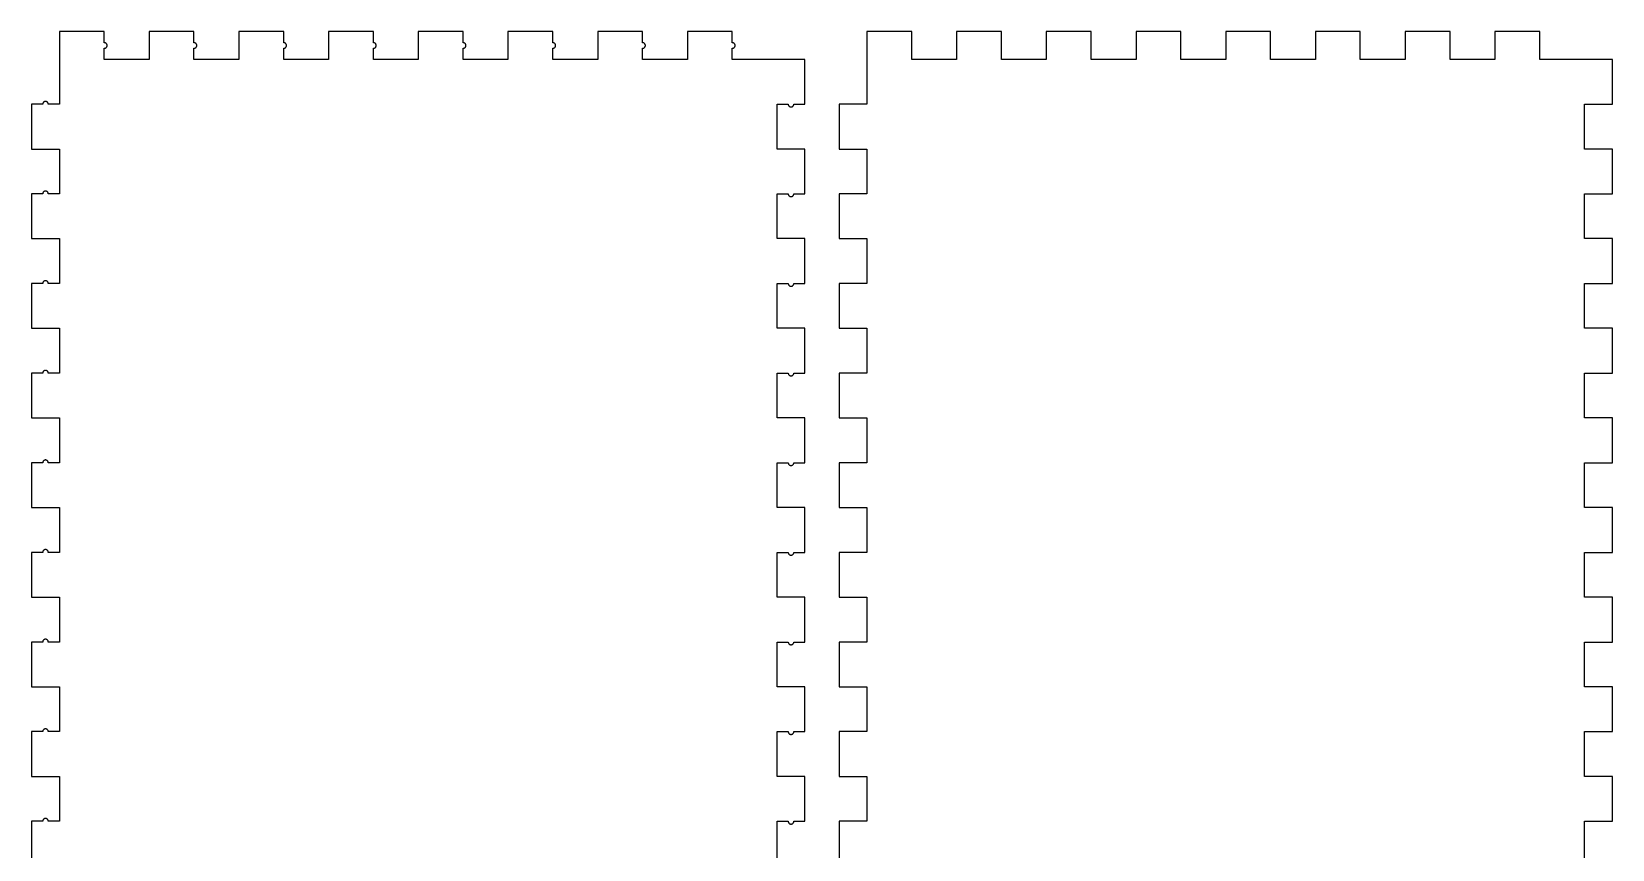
# Model space of a CAD drawing. Header units: metres. Extents: x -3 to 302, y -3 to 183.
# Drawn here: x -3.1 to 173.1, y 91.9 to 183.1 of the extents above; entities that cross this region are included whole.
import ezdxf

# ---------------------------------------------------------------- set-up
doc = ezdxf.new("R2010")
doc.units = ezdxf.units.M

msp = doc.modelspace()

# ---------------------------------------------------------------- linework, layer by layer
for p, q in [((5, 183.1), (0, 183.1)), ((0, 183.1), (0, 175)), ((5, 181.86), (5, 183.1)), ((5.03239, 181.858), (5, 181.86)), ((5.06444, 181.853), (5.03239, 181.858)), ((5.09579, 181.845), (5.06444, 181.853)), ((5.12608, 181.833), (5.09579, 181.845)), ((5.155, 181.818), (5.12608, 181.833)), ((5.18221, 181.801), (5.155, 181.818)), ((5.20743, 181.78), (5.18221, 181.801)), ((5.23036, 181.757), (5.20743, 181.78)), ((5.25079, 181.732), (5.23036, 181.757)), ((5.26846, 181.705), (5.25079, 181.732)), ((5.28319, 181.676), (5.26846, 181.705)), ((5.29482, 181.646), (5.28319, 181.676)), ((5.30322, 181.614), (5.29482, 181.646)), ((5.29482, 181.454), (5.30322, 181.486)), ((5.30829, 181.582), (5.30322, 181.614)), ((5.30322, 181.486), (5.30829, 181.518)), ((5.31, 181.55), (5.30829, 181.582)), ((5.30829, 181.518), (5.31, 181.55)), ((15, 183.1), (10, 183.1)), ((10, 183.1), (10, 180)), ((15, 181.86), (15, 183.1)), ((15.0324, 181.858), (15, 181.86)), ((15.0644, 181.853), (15.0324, 181.858)), ((15.0958, 181.845), (15.0644, 181.853)), ((15.1261, 181.833), (15.0958, 181.845)), ((15.155, 181.818), (15.1261, 181.833)), ((15.1822, 181.801), (15.155, 181.818)), ((15.2074, 181.78), (15.1822, 181.801)), ((15.2304, 181.757), (15.2074, 181.78)), ((15.2508, 181.732), (15.2304, 181.757)), ((15.2685, 181.705), (15.2508, 181.732)), ((15.2832, 181.676), (15.2685, 181.705)), ((15.2948, 181.646), (15.2832, 181.676)), ((15.3032, 181.614), (15.2948, 181.646)), ((15.2948, 181.454), (15.3032, 181.486)), ((15.3083, 181.582), (15.3032, 181.614)), ((15.3032, 181.486), (15.3083, 181.518)), ((15.31, 181.55), (15.3083, 181.582)), ((15.3083, 181.518), (15.31, 181.55)), ((25, 183.1), (20, 183.1)), ((20, 183.1), (20, 180)), ((25, 181.86), (25, 183.1)), ((25.0324, 181.858), (25, 181.86)), ((25.0644, 181.853), (25.0324, 181.858)), ((25.0958, 181.845), (25.0644, 181.853)), ((25.1261, 181.833), (25.0958, 181.845)), ((25.155, 181.818), (25.1261, 181.833)), ((25.1822, 181.801), (25.155, 181.818)), ((25.2074, 181.78), (25.1822, 181.801)), ((25.2304, 181.757), (25.2074, 181.78)), ((25.2508, 181.732), (25.2304, 181.757)), ((25.2685, 181.705), (25.2508, 181.732)), ((25.2832, 181.676), (25.2685, 181.705)), ((25.2948, 181.646), (25.2832, 181.676)), ((25.3032, 181.614), (25.2948, 181.646)), ((25.2948, 181.454), (25.3032, 181.486)), ((25.3083, 181.582), (25.3032, 181.614)), ((25.3032, 181.486), (25.3083, 181.518)), ((25.31, 181.55), (25.3083, 181.582)), ((25.3083, 181.518), (25.31, 181.55)), ((35, 183.1), (30, 183.1)), ((30, 183.1), (30, 180)), ((35, 181.86), (35, 183.1)), ((35.0324, 181.858), (35, 181.86)), ((35.0644, 181.853), (35.0324, 181.858)), ((35.0958, 181.845), (35.0644, 181.853)), ((35.1261, 181.833), (35.0958, 181.845)), ((35.155, 181.818), (35.1261, 181.833)), ((35.1822, 181.801), (35.155, 181.818)), ((35.2074, 181.78), (35.1822, 181.801)), ((35.2304, 181.757), (35.2074, 181.78)), ((35.2508, 181.732), (35.2304, 181.757)), ((35.2685, 181.705), (35.2508, 181.732)), ((35.2832, 181.676), (35.2685, 181.705)), ((35.2948, 181.646), (35.2832, 181.676)), ((35.3032, 181.614), (35.2948, 181.646)), ((35.2948, 181.454), (35.3032, 181.486)), ((35.3083, 181.582), (35.3032, 181.614)), ((35.3032, 181.486), (35.3083, 181.518)), ((35.31, 181.55), (35.3083, 181.582)), ((35.3083, 181.518), (35.31, 181.55)), ((45, 183.1), (40, 183.1)), ((40, 183.1), (40, 180)), ((45, 181.86), (45, 183.1)), ((45.0324, 181.858), (45, 181.86)), ((45.0644, 181.853), (45.0324, 181.858)), ((45.0958, 181.845), (45.0644, 181.853)), ((45.1261, 181.833), (45.0958, 181.845)), ((45.155, 181.818), (45.1261, 181.833)), ((45.1822, 181.801), (45.155, 181.818)), ((45.2074, 181.78), (45.1822, 181.801)), ((45.2304, 181.757), (45.2074, 181.78)), ((45.2508, 181.732), (45.2304, 181.757)), ((45.2685, 181.705), (45.2508, 181.732)), ((45.2832, 181.676), (45.2685, 181.705)), ((45.2948, 181.646), (45.2832, 181.676)), ((45.3032, 181.614), (45.2948, 181.646)), ((45.2948, 181.454), (45.3032, 181.486)), ((45.3083, 181.582), (45.3032, 181.614)), ((45.3032, 181.486), (45.3083, 181.518)), ((45.31, 181.55), (45.3083, 181.582)), ((45.3083, 181.518), (45.31, 181.55)), ((55, 183.1), (50, 183.1)), ((50, 183.1), (50, 180)), ((55, 181.86), (55, 183.1)), ((55.0324, 181.858), (55, 181.86)), ((55.0644, 181.853), (55.0324, 181.858)), ((55.0958, 181.845), (55.0644, 181.853)), ((55.1261, 181.833), (55.0958, 181.845)), ((55.155, 181.818), (55.1261, 181.833)), ((55.1822, 181.801), (55.155, 181.818)), ((55.2074, 181.78), (55.1822, 181.801)), ((55.2304, 181.757), (55.2074, 181.78)), ((55.2508, 181.732), (55.2304, 181.757)), ((55.2685, 181.705), (55.2508, 181.732)), ((55.2832, 181.676), (55.2685, 181.705)), ((55.2948, 181.646), (55.2832, 181.676)), ((55.3032, 181.614), (55.2948, 181.646)), ((55.2948, 181.454), (55.3032, 181.486)), ((55.3083, 181.582), (55.3032, 181.614)), ((55.3032, 181.486), (55.3083, 181.518)), ((55.31, 181.55), (55.3083, 181.582)), ((55.3083, 181.518), (55.31, 181.55)), ((65, 183.1), (60, 183.1)), ((60, 183.1), (60, 180)), ((65, 181.86), (65, 183.1)), ((65.0324, 181.858), (65, 181.86)), ((65.0644, 181.853), (65.0324, 181.858)), ((65.0958, 181.845), (65.0644, 181.853)), ((65.1261, 181.833), (65.0958, 181.845)), ((65.155, 181.818), (65.1261, 181.833)), ((65.1822, 181.801), (65.155, 181.818)), ((65.2074, 181.78), (65.1822, 181.801)), ((65.2304, 181.757), (65.2074, 181.78)), ((65.2508, 181.732), (65.2304, 181.757)), ((65.2685, 181.705), (65.2508, 181.732)), ((65.2832, 181.676), (65.2685, 181.705)), ((65.2948, 181.646), (65.2832, 181.676)), ((65.3032, 181.614), (65.2948, 181.646)), ((65.2948, 181.454), (65.3032, 181.486)), ((65.3083, 181.582), (65.3032, 181.614)), ((65.3032, 181.486), (65.3083, 181.518)), ((65.31, 181.55), (65.3083, 181.582)), ((65.3083, 181.518), (65.31, 181.55)), ((75, 183.1), (70, 183.1)), ((70, 183.1), (70, 180)), ((75, 181.86), (75, 183.1)), ((75.0324, 181.858), (75, 181.86)), ((75.0644, 181.853), (75.0324, 181.858)), ((75.0958, 181.845), (75.0644, 181.853)), ((75.1261, 181.833), (75.0958, 181.845)), ((75.155, 181.818), (75.1261, 181.833)), ((75.1822, 181.801), (75.155, 181.818)), ((75.2074, 181.78), (75.1822, 181.801)), ((75.2304, 181.757), (75.2074, 181.78)), ((75.2508, 181.732), (75.2304, 181.757)), ((75.2685, 181.705), (75.2508, 181.732)), ((75.2832, 181.676), (75.2685, 181.705)), ((75.2948, 181.646), (75.2832, 181.676)), ((75.3032, 181.614), (75.2948, 181.646)), ((75.2948, 181.454), (75.3032, 181.486)), ((75.3083, 181.582), (75.3032, 181.614)), ((75.3032, 181.486), (75.3083, 181.518)), ((75.31, 181.55), (75.3083, 181.582)), ((75.3083, 181.518), (75.31, 181.55)), ((95, 183.1), (90, 183.1)), ((90, 183.1), (90, 175)), ((95, 180), (95, 183.1)), ((105, 183.1), (100, 183.1)), ((100, 183.1), (100, 180)), ((105, 180), (105, 183.1)), ((115, 183.1), (110, 183.1)), ((110, 183.1), (110, 180)), ((115, 180), (115, 183.1)), ((125, 183.1), (120, 183.1)), ((120, 183.1), (120, 180)), ((125, 180), (125, 183.1)), ((135, 183.1), (130, 183.1)), ((130, 183.1), (130, 180)), ((135, 180), (135, 183.1)), ((145, 183.1), (140, 183.1)), ((140, 183.1), (140, 180)), ((145, 180), (145, 183.1)), ((155, 183.1), (150, 183.1)), ((150, 183.1), (150, 180)), ((155, 180), (155, 183.1)), ((165, 183.1), (160, 183.1)), ((160, 183.1), (160, 180)), ((165, 180), (165, 183.1)), ((5, 181.24), (5.03239, 181.242)), ((5, 180), (5, 181.24)), ((10, 180), (5, 180)), ((5.03239, 181.242), (5.06444, 181.247)), ((5.06444, 181.247), (5.09579, 181.255)), ((5.09579, 181.255), (5.12608, 181.267)), ((5.12608, 181.267), (5.155, 181.282)), ((5.155, 181.282), (5.18221, 181.299)), ((5.18221, 181.299), (5.20743, 181.32)), ((5.20743, 181.32), (5.23036, 181.343)), ((5.23036, 181.343), (5.25079, 181.368)), ((5.25079, 181.368), (5.26846, 181.395)), ((5.26846, 181.395), (5.28319, 181.424)), ((5.28319, 181.424), (5.29482, 181.454)), ((15, 181.24), (15.0324, 181.242)), ((15, 180), (15, 181.24)), ((20, 180), (15, 180)), ((15.0324, 181.242), (15.0644, 181.247)), ((15.0644, 181.247), (15.0958, 181.255)), ((15.0958, 181.255), (15.1261, 181.267)), ((15.1261, 181.267), (15.155, 181.282)), ((15.155, 181.282), (15.1822, 181.299)), ((15.1822, 181.299), (15.2074, 181.32)), ((15.2074, 181.32), (15.2304, 181.343)), ((15.2304, 181.343), (15.2508, 181.368)), ((15.2508, 181.368), (15.2685, 181.395)), ((15.2685, 181.395), (15.2832, 181.424)), ((15.2832, 181.424), (15.2948, 181.454)), ((25, 181.24), (25.0324, 181.242)), ((25, 180), (25, 181.24)), ((30, 180), (25, 180)), ((25.0324, 181.242), (25.0644, 181.247)), ((25.0644, 181.247), (25.0958, 181.255)), ((25.0958, 181.255), (25.1261, 181.267)), ((25.1261, 181.267), (25.155, 181.282)), ((25.155, 181.282), (25.1822, 181.299)), ((25.1822, 181.299), (25.2074, 181.32)), ((25.2074, 181.32), (25.2304, 181.343)), ((25.2304, 181.343), (25.2508, 181.368)), ((25.2508, 181.368), (25.2685, 181.395)), ((25.2685, 181.395), (25.2832, 181.424)), ((25.2832, 181.424), (25.2948, 181.454)), ((35, 181.24), (35.0324, 181.242)), ((35, 180), (35, 181.24)), ((40, 180), (35, 180)), ((35.0324, 181.242), (35.0644, 181.247)), ((35.0644, 181.247), (35.0958, 181.255)), ((35.0958, 181.255), (35.1261, 181.267)), ((35.1261, 181.267), (35.155, 181.282)), ((35.155, 181.282), (35.1822, 181.299)), ((35.1822, 181.299), (35.2074, 181.32)), ((35.2074, 181.32), (35.2304, 181.343)), ((35.2304, 181.343), (35.2508, 181.368)), ((35.2508, 181.368), (35.2685, 181.395)), ((35.2685, 181.395), (35.2832, 181.424)), ((35.2832, 181.424), (35.2948, 181.454)), ((45, 181.24), (45.0324, 181.242)), ((45, 180), (45, 181.24)), ((50, 180), (45, 180)), ((45.0324, 181.242), (45.0644, 181.247)), ((45.0644, 181.247), (45.0958, 181.255)), ((45.0958, 181.255), (45.1261, 181.267)), ((45.1261, 181.267), (45.155, 181.282)), ((45.155, 181.282), (45.1822, 181.299)), ((45.1822, 181.299), (45.2074, 181.32)), ((45.2074, 181.32), (45.2304, 181.343)), ((45.2304, 181.343), (45.2508, 181.368)), ((45.2508, 181.368), (45.2685, 181.395)), ((45.2685, 181.395), (45.2832, 181.424)), ((45.2832, 181.424), (45.2948, 181.454)), ((55, 181.24), (55.0324, 181.242)), ((55, 180), (55, 181.24)), ((60, 180), (55, 180)), ((55.0324, 181.242), (55.0644, 181.247)), ((55.0644, 181.247), (55.0958, 181.255)), ((55.0958, 181.255), (55.1261, 181.267)), ((55.1261, 181.267), (55.155, 181.282)), ((55.155, 181.282), (55.1822, 181.299)), ((55.1822, 181.299), (55.2074, 181.32)), ((55.2074, 181.32), (55.2304, 181.343)), ((55.2304, 181.343), (55.2508, 181.368)), ((55.2508, 181.368), (55.2685, 181.395)), ((55.2685, 181.395), (55.2832, 181.424)), ((55.2832, 181.424), (55.2948, 181.454)), ((65, 181.24), (65.0324, 181.242)), ((65, 180), (65, 181.24)), ((70, 180), (65, 180)), ((65.0324, 181.242), (65.0644, 181.247)), ((65.0644, 181.247), (65.0958, 181.255)), ((65.0958, 181.255), (65.1261, 181.267)), ((65.1261, 181.267), (65.155, 181.282)), ((65.155, 181.282), (65.1822, 181.299)), ((65.1822, 181.299), (65.2074, 181.32)), ((65.2074, 181.32), (65.2304, 181.343)), ((65.2304, 181.343), (65.2508, 181.368)), ((65.2508, 181.368), (65.2685, 181.395)), ((65.2685, 181.395), (65.2832, 181.424)), ((65.2832, 181.424), (65.2948, 181.454)), ((75, 181.24), (75.0324, 181.242)), ((75, 180), (75, 181.24)), ((83.1, 180), (75, 180)), ((75.0324, 181.242), (75.0644, 181.247)), ((75.0644, 181.247), (75.0958, 181.255)), ((75.0958, 181.255), (75.1261, 181.267)), ((75.1261, 181.267), (75.155, 181.282)), ((75.155, 181.282), (75.1822, 181.299)), ((75.1822, 181.299), (75.2074, 181.32)), ((75.2074, 181.32), (75.2304, 181.343)), ((75.2304, 181.343), (75.2508, 181.368)), ((75.2508, 181.368), (75.2685, 181.395)), ((75.2685, 181.395), (75.2832, 181.424)), ((75.2832, 181.424), (75.2948, 181.454)), ((83.1, 175), (83.1, 180)), ((100, 180), (95, 180)), ((110, 180), (105, 180)), ((120, 180), (115, 180)), ((130, 180), (125, 180)), ((140, 180), (135, 180)), ((150, 180), (145, 180)), ((160, 180), (155, 180)), ((173.1, 180), (165, 180)), ((173.1, 175), (173.1, 180)), ((-1.85999, 175), (-3.09999, 175)), ((-3.09999, 175), (-3.09999, 170)), ((-1.85829, 175.032), (-1.85999, 175)), ((-1.85321, 175.064), (-1.85829, 175.032)), ((-1.84482, 175.096), (-1.85321, 175.064)), ((-1.83319, 175.126), (-1.84482, 175.096)), ((-1.81845, 175.155), (-1.83319, 175.126)), ((-1.80078, 175.182), (-1.81845, 175.155)), ((-1.78036, 175.207), (-1.80078, 175.182)), ((-1.75742, 175.23), (-1.78036, 175.207)), ((-1.73219, 175.251), (-1.75742, 175.23)), ((-1.70499, 175.268), (-1.73219, 175.251)), ((-1.67607, 175.283), (-1.70499, 175.268)), ((-1.64578, 175.295), (-1.67607, 175.283)), ((-1.61444, 175.303), (-1.64578, 175.295)), ((-1.5824, 175.308), (-1.61444, 175.303)), ((-1.54999, 175.31), (-1.5824, 175.308)), ((-1.51758, 175.308), (-1.54999, 175.31)), ((-1.48553, 175.303), (-1.51758, 175.308)), ((-1.45419, 175.295), (-1.48553, 175.303)), ((-1.4239, 175.283), (-1.45419, 175.295)), ((-1.39499, 175.268), (-1.4239, 175.283)), ((-1.36777, 175.251), (-1.39499, 175.268)), ((-1.34256, 175.23), (-1.36777, 175.251)), ((-1.31961, 175.207), (-1.34256, 175.23)), ((-1.29919, 175.182), (-1.31961, 175.207)), ((-1.28152, 175.155), (-1.29919, 175.182)), ((-1.26678, 175.126), (-1.28152, 175.155)), ((-1.25516, 175.096), (-1.26678, 175.126)), ((-1.24677, 175.064), (-1.25516, 175.096)), ((-1.24168, 175.032), (-1.24677, 175.064)), ((-1.23999, 175), (-1.24168, 175.032)), ((0, 175), (-1.23999, 175)), ((80, 170), (80, 175)), ((80, 175), (81.24, 175)), ((81.24, 175), (81.2417, 174.968)), ((81.2417, 174.968), (81.2468, 174.936)), ((81.2468, 174.936), (81.2552, 174.904)), ((81.2552, 174.904), (81.2668, 174.874)), ((81.2668, 174.874), (81.2815, 174.845)), ((81.2815, 174.845), (81.2992, 174.818)), ((81.2992, 174.818), (81.3196, 174.793)), ((81.3196, 174.793), (81.3426, 174.77)), ((81.3426, 174.77), (81.3678, 174.749)), ((81.3678, 174.749), (81.395, 174.732)), ((81.395, 174.732), (81.4239, 174.717)), ((81.4239, 174.717), (81.4542, 174.705)), ((81.4542, 174.705), (81.4855, 174.697)), ((81.4855, 174.697), (81.5176, 174.692)), ((81.5176, 174.692), (81.55, 174.69)), ((81.55, 174.69), (81.5824, 174.692)), ((81.5824, 174.692), (81.6144, 174.697)), ((81.6144, 174.697), (81.6458, 174.705)), ((81.6458, 174.705), (81.6761, 174.717)), ((81.6761, 174.717), (81.705, 174.732)), ((81.705, 174.732), (81.7322, 174.749)), ((81.7322, 174.749), (81.7574, 174.77)), ((81.7574, 174.77), (81.7804, 174.793)), ((81.7804, 174.793), (81.8008, 174.818)), ((81.8008, 174.818), (81.8185, 174.845)), ((81.8185, 174.845), (81.8332, 174.874)), ((81.8332, 174.874), (81.8448, 174.904)), ((81.8448, 174.904), (81.8532, 174.936)), ((81.8532, 174.936), (81.8583, 174.968)), ((81.8583, 174.968), (81.86, 175)), ((81.86, 175), (83.1, 175)), ((90, 175), (86.9, 175)), ((86.9, 175), (86.9, 170)), ((170, 170), (170, 175)), ((170, 175), (173.1, 175)), ((-3.09999, 170), (0, 170)), ((0, 170), (0, 165)), ((83.1, 170), (80, 170)), ((83.1, 165), (83.1, 170)), ((86.9, 170), (90, 170)), ((90, 170), (90, 165)), ((173.1, 170), (170, 170)), ((173.1, 165), (173.1, 170)), ((-1.85999, 165), (-3.09999, 165)), ((-3.09999, 165), (-3.09999, 160)), ((-1.85829, 165.032), (-1.85999, 165)), ((-1.85321, 165.064), (-1.85829, 165.032)), ((-1.84482, 165.096), (-1.85321, 165.064)), ((-1.83319, 165.126), (-1.84482, 165.096)), ((-1.81845, 165.155), (-1.83319, 165.126)), ((-1.80078, 165.182), (-1.81845, 165.155)), ((-1.78036, 165.207), (-1.80078, 165.182)), ((-1.75742, 165.23), (-1.78036, 165.207)), ((-1.73219, 165.251), (-1.75742, 165.23)), ((-1.70499, 165.268), (-1.73219, 165.251)), ((-1.67607, 165.283), (-1.70499, 165.268)), ((-1.64578, 165.295), (-1.67607, 165.283)), ((-1.61444, 165.303), (-1.64578, 165.295)), ((-1.5824, 165.308), (-1.61444, 165.303)), ((-1.54999, 165.31), (-1.5824, 165.308)), ((-1.51758, 165.308), (-1.54999, 165.31)), ((-1.48553, 165.303), (-1.51758, 165.308)), ((-1.45419, 165.295), (-1.48553, 165.303)), ((-1.4239, 165.283), (-1.45419, 165.295)), ((-1.39499, 165.268), (-1.4239, 165.283)), ((-1.36777, 165.251), (-1.39499, 165.268)), ((-1.34256, 165.23), (-1.36777, 165.251)), ((-1.31961, 165.207), (-1.34256, 165.23)), ((-1.29919, 165.182), (-1.31961, 165.207)), ((-1.28152, 165.155), (-1.29919, 165.182)), ((-1.26678, 165.126), (-1.28152, 165.155)), ((-1.25516, 165.096), (-1.26678, 165.126)), ((-1.24677, 165.064), (-1.25516, 165.096)), ((-1.24168, 165.032), (-1.24677, 165.064)), ((-1.23999, 165), (-1.24168, 165.032)), ((0, 165), (-1.23999, 165)), ((80, 160), (80, 165)), ((80, 165), (81.24, 165)), ((81.24, 165), (81.2417, 164.968)), ((81.2417, 164.968), (81.2468, 164.936)), ((81.2468, 164.936), (81.2552, 164.904)), ((81.2552, 164.904), (81.2668, 164.874)), ((81.2668, 164.874), (81.2815, 164.845)), ((81.2815, 164.845), (81.2992, 164.818)), ((81.2992, 164.818), (81.3196, 164.793)), ((81.3196, 164.793), (81.3426, 164.77)), ((81.3426, 164.77), (81.3678, 164.749)), ((81.3678, 164.749), (81.395, 164.732)), ((81.395, 164.732), (81.4239, 164.717)), ((81.4239, 164.717), (81.4542, 164.705)), ((81.4542, 164.705), (81.4855, 164.697)), ((81.4855, 164.697), (81.5176, 164.692)), ((81.5176, 164.692), (81.55, 164.69)), ((81.55, 164.69), (81.5824, 164.692)), ((81.5824, 164.692), (81.6144, 164.697)), ((81.6144, 164.697), (81.6458, 164.705)), ((81.6458, 164.705), (81.6761, 164.717)), ((81.6761, 164.717), (81.705, 164.732)), ((81.705, 164.732), (81.7322, 164.749)), ((81.7322, 164.749), (81.7574, 164.77)), ((81.7574, 164.77), (81.7804, 164.793)), ((81.7804, 164.793), (81.8008, 164.818)), ((81.8008, 164.818), (81.8185, 164.845)), ((81.8185, 164.845), (81.8332, 164.874)), ((81.8332, 164.874), (81.8448, 164.904)), ((81.8448, 164.904), (81.8532, 164.936)), ((81.8532, 164.936), (81.8583, 164.968)), ((81.8583, 164.968), (81.86, 165)), ((81.86, 165), (83.1, 165)), ((90, 165), (86.9, 165)), ((86.9, 165), (86.9, 160)), ((170, 160), (170, 165)), ((170, 165), (173.1, 165)), ((-3.09999, 160), (0, 160)), ((0, 160), (0, 155)), ((83.1, 160), (80, 160)), ((83.1, 155), (83.1, 160)), ((86.9, 160), (90, 160)), ((90, 160), (90, 155)), ((173.1, 160), (170, 160)), ((173.1, 155), (173.1, 160)), ((-1.85321, 155.064), (-1.85829, 155.032)), ((-1.84482, 155.096), (-1.85321, 155.064)), ((-1.83319, 155.126), (-1.84482, 155.096)), ((-1.81845, 155.155), (-1.83319, 155.126)), ((-1.80078, 155.182), (-1.81845, 155.155)), ((-1.78036, 155.207), (-1.80078, 155.182)), ((-1.75742, 155.23), (-1.78036, 155.207)), ((-1.73219, 155.251), (-1.75742, 155.23)), ((-1.70499, 155.268), (-1.73219, 155.251)), ((-1.67607, 155.283), (-1.70499, 155.268)), ((-1.64578, 155.295), (-1.67607, 155.283)), ((-1.61444, 155.303), (-1.64578, 155.295)), ((-1.5824, 155.308), (-1.61444, 155.303)), ((-1.54999, 155.31), (-1.5824, 155.308)), ((-1.51758, 155.308), (-1.54999, 155.31)), ((-1.48553, 155.303), (-1.51758, 155.308)), ((-1.45419, 155.295), (-1.48553, 155.303)), ((-1.4239, 155.283), (-1.45419, 155.295)), ((-1.39499, 155.268), (-1.4239, 155.283)), ((-1.36777, 155.251), (-1.39499, 155.268)), ((-1.34256, 155.23), (-1.36777, 155.251)), ((-1.31961, 155.207), (-1.34256, 155.23)), ((-1.29919, 155.182), (-1.31961, 155.207)), ((-1.28152, 155.155), (-1.29919, 155.182)), ((-1.26678, 155.126), (-1.28152, 155.155)), ((-1.25516, 155.096), (-1.26678, 155.126)), ((-1.24677, 155.064), (-1.25516, 155.096)), ((-1.24168, 155.032), (-1.24677, 155.064)), ((-1.85999, 155), (-3.09999, 155)), ((-3.09999, 155), (-3.09999, 150)), ((-1.85829, 155.032), (-1.85999, 155)), ((-1.23999, 155), (-1.24168, 155.032)), ((0, 155), (-1.23999, 155)), ((80, 150), (80, 155)), ((80, 155), (81.24, 155)), ((81.24, 155), (81.2417, 154.968)), ((81.2417, 154.968), (81.2468, 154.936)), ((81.2468, 154.936), (81.2552, 154.904)), ((81.2552, 154.904), (81.2668, 154.874)), ((81.2668, 154.874), (81.2815, 154.845)), ((81.2815, 154.845), (81.2992, 154.818)), ((81.2992, 154.818), (81.3196, 154.793)), ((81.3196, 154.793), (81.3426, 154.77)), ((81.3426, 154.77), (81.3678, 154.749)), ((81.3678, 154.749), (81.395, 154.732)), ((81.395, 154.732), (81.4239, 154.717)), ((81.4239, 154.717), (81.4542, 154.705)), ((81.4542, 154.705), (81.4855, 154.697)), ((81.4855, 154.697), (81.5176, 154.692)), ((81.5176, 154.692), (81.55, 154.69)), ((81.55, 154.69), (81.5824, 154.692)), ((81.5824, 154.692), (81.6144, 154.697)), ((81.6144, 154.697), (81.6458, 154.705)), ((81.6458, 154.705), (81.6761, 154.717)), ((81.6761, 154.717), (81.705, 154.732)), ((81.705, 154.732), (81.7322, 154.749)), ((81.7322, 154.749), (81.7574, 154.77)), ((81.7574, 154.77), (81.7804, 154.793)), ((81.7804, 154.793), (81.8008, 154.818)), ((81.8008, 154.818), (81.8185, 154.845)), ((81.8185, 154.845), (81.8332, 154.874)), ((81.8332, 154.874), (81.8448, 154.904)), ((81.8448, 154.904), (81.8532, 154.936)), ((81.8532, 154.936), (81.8583, 154.968)), ((81.8583, 154.968), (81.86, 155)), ((81.86, 155), (83.1, 155)), ((90, 155), (86.9, 155)), ((86.9, 155), (86.9, 150)), ((170, 150), (170, 155)), ((170, 155), (173.1, 155)), ((-3.09999, 150), (0, 150)), ((0, 150), (0, 145)), ((83.1, 150), (80, 150)), ((83.1, 145), (83.1, 150)), ((86.9, 150), (90, 150)), ((90, 150), (90, 145)), ((173.1, 150), (170, 150)), ((173.1, 145), (173.1, 150)), ((-1.85999, 145), (-3.09999, 145)), ((-3.09999, 145), (-3.09999, 140)), ((-1.85829, 145.032), (-1.85999, 145)), ((-1.85321, 145.064), (-1.85829, 145.032)), ((-1.84482, 145.096), (-1.85321, 145.064)), ((-1.83319, 145.126), (-1.84482, 145.096)), ((-1.81845, 145.155), (-1.83319, 145.126)), ((-1.80078, 145.182), (-1.81845, 145.155)), ((-1.78036, 145.207), (-1.80078, 145.182)), ((-1.75742, 145.23), (-1.78036, 145.207)), ((-1.73219, 145.251), (-1.75742, 145.23)), ((-1.70499, 145.268), (-1.73219, 145.251)), ((-1.67607, 145.283), (-1.70499, 145.268)), ((-1.64578, 145.295), (-1.67607, 145.283)), ((-1.61444, 145.303), (-1.64578, 145.295)), ((-1.5824, 145.308), (-1.61444, 145.303)), ((-1.54999, 145.31), (-1.5824, 145.308)), ((-1.51758, 145.308), (-1.54999, 145.31)), ((-1.48553, 145.303), (-1.51758, 145.308)), ((-1.45419, 145.295), (-1.48553, 145.303)), ((-1.4239, 145.283), (-1.45419, 145.295)), ((-1.39499, 145.268), (-1.4239, 145.283)), ((-1.36777, 145.251), (-1.39499, 145.268)), ((-1.34256, 145.23), (-1.36777, 145.251)), ((-1.31961, 145.207), (-1.34256, 145.23)), ((-1.29919, 145.182), (-1.31961, 145.207)), ((-1.28152, 145.155), (-1.29919, 145.182)), ((-1.26678, 145.126), (-1.28152, 145.155)), ((-1.25516, 145.096), (-1.26678, 145.126)), ((-1.24677, 145.064), (-1.25516, 145.096)), ((-1.24168, 145.032), (-1.24677, 145.064)), ((-1.23999, 145), (-1.24168, 145.032)), ((0, 145), (-1.23999, 145)), ((80, 140), (80, 145)), ((80, 145), (81.24, 145)), ((81.24, 145), (81.2417, 144.968)), ((81.2417, 144.968), (81.2468, 144.936)), ((81.2468, 144.936), (81.2552, 144.904)), ((81.2552, 144.904), (81.2668, 144.874)), ((81.2668, 144.874), (81.2815, 144.845)), ((81.2815, 144.845), (81.2992, 144.818)), ((81.2992, 144.818), (81.3196, 144.793)), ((81.3196, 144.793), (81.3426, 144.77)), ((81.3426, 144.77), (81.3678, 144.749)), ((81.3678, 144.749), (81.395, 144.732)), ((81.395, 144.732), (81.4239, 144.717)), ((81.4239, 144.717), (81.4542, 144.705)), ((81.4542, 144.705), (81.4855, 144.697)), ((81.4855, 144.697), (81.5176, 144.692)), ((81.5176, 144.692), (81.55, 144.69)), ((81.55, 144.69), (81.5824, 144.692)), ((81.5824, 144.692), (81.6144, 144.697)), ((81.6144, 144.697), (81.6458, 144.705)), ((81.6458, 144.705), (81.6761, 144.717)), ((81.6761, 144.717), (81.705, 144.732)), ((81.705, 144.732), (81.7322, 144.749)), ((81.7322, 144.749), (81.7574, 144.77)), ((81.7574, 144.77), (81.7804, 144.793)), ((81.7804, 144.793), (81.8008, 144.818)), ((81.8008, 144.818), (81.8185, 144.845)), ((81.8185, 144.845), (81.8332, 144.874)), ((81.8332, 144.874), (81.8448, 144.904)), ((81.8448, 144.904), (81.8532, 144.936)), ((81.8532, 144.936), (81.8583, 144.968)), ((81.8583, 144.968), (81.86, 145)), ((81.86, 145), (83.1, 145)), ((90, 145), (86.9, 145)), ((86.9, 145), (86.9, 140)), ((170, 140), (170, 145)), ((170, 145), (173.1, 145)), ((-3.09999, 140), (0, 140)), ((0, 140), (0, 135)), ((83.1, 140), (80, 140)), ((83.1, 135), (83.1, 140)), ((86.9, 140), (90, 140)), ((90, 140), (90, 135)), ((173.1, 140), (170, 140)), ((173.1, 135), (173.1, 140)), ((-1.85999, 135), (-3.09999, 135)), ((-3.09999, 135), (-3.09999, 130)), ((-1.85829, 135.032), (-1.85999, 135)), ((-1.85321, 135.064), (-1.85829, 135.032)), ((-1.84482, 135.096), (-1.85321, 135.064)), ((-1.83319, 135.126), (-1.84482, 135.096)), ((-1.81845, 135.155), (-1.83319, 135.126)), ((-1.80078, 135.182), (-1.81845, 135.155)), ((-1.78036, 135.207), (-1.80078, 135.182)), ((-1.75742, 135.23), (-1.78036, 135.207)), ((-1.73219, 135.251), (-1.75742, 135.23)), ((-1.70499, 135.268), (-1.73219, 135.251)), ((-1.67607, 135.283), (-1.70499, 135.268)), ((-1.64578, 135.295), (-1.67607, 135.283)), ((-1.61444, 135.303), (-1.64578, 135.295)), ((-1.5824, 135.308), (-1.61444, 135.303)), ((-1.54999, 135.31), (-1.5824, 135.308)), ((-1.51758, 135.308), (-1.54999, 135.31)), ((-1.48553, 135.303), (-1.51758, 135.308)), ((-1.45419, 135.295), (-1.48553, 135.303)), ((-1.4239, 135.283), (-1.45419, 135.295)), ((-1.39499, 135.268), (-1.4239, 135.283)), ((-1.36777, 135.251), (-1.39499, 135.268)), ((-1.34256, 135.23), (-1.36777, 135.251)), ((-1.31961, 135.207), (-1.34256, 135.23)), ((-1.29919, 135.182), (-1.31961, 135.207)), ((-1.28152, 135.155), (-1.29919, 135.182)), ((-1.26678, 135.126), (-1.28152, 135.155)), ((-1.25516, 135.096), (-1.26678, 135.126)), ((-1.24677, 135.064), (-1.25516, 135.096)), ((-1.24168, 135.032), (-1.24677, 135.064)), ((-1.23999, 135), (-1.24168, 135.032)), ((0, 135), (-1.23999, 135)), ((80, 130), (80, 135)), ((80, 135), (81.24, 135)), ((81.24, 135), (81.2417, 134.968)), ((81.2417, 134.968), (81.2468, 134.936)), ((81.2468, 134.936), (81.2552, 134.904)), ((81.2552, 134.904), (81.2668, 134.874)), ((81.2668, 134.874), (81.2815, 134.845)), ((81.2815, 134.845), (81.2992, 134.818)), ((81.2992, 134.818), (81.3196, 134.793)), ((81.3196, 134.793), (81.3426, 134.77)), ((81.3426, 134.77), (81.3678, 134.749)), ((81.3678, 134.749), (81.395, 134.732)), ((81.395, 134.732), (81.4239, 134.717)), ((81.4239, 134.717), (81.4542, 134.705)), ((81.4542, 134.705), (81.4855, 134.697)), ((81.4855, 134.697), (81.5176, 134.692)), ((81.5176, 134.692), (81.55, 134.69)), ((81.55, 134.69), (81.5824, 134.692)), ((81.5824, 134.692), (81.6144, 134.697)), ((81.6144, 134.697), (81.6458, 134.705)), ((81.6458, 134.705), (81.6761, 134.717)), ((81.6761, 134.717), (81.705, 134.732)), ((81.705, 134.732), (81.7322, 134.749)), ((81.7322, 134.749), (81.7574, 134.77)), ((81.7574, 134.77), (81.7804, 134.793)), ((81.7804, 134.793), (81.8008, 134.818)), ((81.8008, 134.818), (81.8185, 134.845)), ((81.8185, 134.845), (81.8332, 134.874)), ((81.8332, 134.874), (81.8448, 134.904)), ((81.8448, 134.904), (81.8532, 134.936)), ((81.8532, 134.936), (81.8583, 134.968)), ((81.8583, 134.968), (81.86, 135)), ((81.86, 135), (83.1, 135)), ((90, 135), (86.9, 135)), ((86.9, 135), (86.9, 130)), ((170, 130), (170, 135)), ((170, 135), (173.1, 135)), ((-3.09999, 130), (0, 130)), ((0, 130), (0, 125)), ((83.1, 130), (80, 130)), ((83.1, 125), (83.1, 130)), ((86.9, 130), (90, 130)), ((90, 130), (90, 125)), ((173.1, 130), (170, 130)), ((173.1, 125), (173.1, 130)), ((-1.83319, 125.126), (-1.84482, 125.096)), ((-1.81845, 125.155), (-1.83319, 125.126)), ((-1.80078, 125.182), (-1.81845, 125.155)), ((-1.78036, 125.207), (-1.80078, 125.182)), ((-1.75742, 125.23), (-1.78036, 125.207)), ((-1.73219, 125.251), (-1.75742, 125.23)), ((-1.70499, 125.268), (-1.73219, 125.251)), ((-1.67607, 125.283), (-1.70499, 125.268)), ((-1.64578, 125.295), (-1.67607, 125.283)), ((-1.61444, 125.303), (-1.64578, 125.295)), ((-1.5824, 125.308), (-1.61444, 125.303)), ((-1.54999, 125.31), (-1.5824, 125.308)), ((-1.51758, 125.308), (-1.54999, 125.31)), ((-1.48553, 125.303), (-1.51758, 125.308)), ((-1.45419, 125.295), (-1.48553, 125.303)), ((-1.4239, 125.283), (-1.45419, 125.295)), ((-1.39499, 125.268), (-1.4239, 125.283)), ((-1.36777, 125.251), (-1.39499, 125.268)), ((-1.34256, 125.23), (-1.36777, 125.251)), ((-1.31961, 125.207), (-1.34256, 125.23)), ((-1.29919, 125.182), (-1.31961, 125.207)), ((-1.28152, 125.155), (-1.29919, 125.182)), ((-1.26678, 125.126), (-1.28152, 125.155)), ((-1.25516, 125.096), (-1.26678, 125.126)), ((-1.85999, 125), (-3.09999, 125)), ((-3.09999, 125), (-3.09999, 120)), ((-1.85829, 125.032), (-1.85999, 125)), ((-1.85321, 125.064), (-1.85829, 125.032)), ((-1.84482, 125.096), (-1.85321, 125.064)), ((-1.24677, 125.064), (-1.25516, 125.096)), ((-1.24168, 125.032), (-1.24677, 125.064)), ((-1.23999, 125), (-1.24168, 125.032)), ((0, 125), (-1.23999, 125)), ((80, 120), (80, 125)), ((80, 125), (81.24, 125)), ((81.24, 125), (81.2417, 124.968)), ((81.2417, 124.968), (81.2468, 124.936)), ((81.2468, 124.936), (81.2552, 124.904)), ((81.2552, 124.904), (81.2668, 124.874)), ((81.2668, 124.874), (81.2815, 124.845)), ((81.2815, 124.845), (81.2992, 124.818)), ((81.2992, 124.818), (81.3196, 124.793)), ((81.3196, 124.793), (81.3426, 124.77)), ((81.3426, 124.77), (81.3678, 124.749)), ((81.3678, 124.749), (81.395, 124.732)), ((81.395, 124.732), (81.4239, 124.717)), ((81.4239, 124.717), (81.4542, 124.705)), ((81.4542, 124.705), (81.4855, 124.697)), ((81.4855, 124.697), (81.5176, 124.692)), ((81.5176, 124.692), (81.55, 124.69)), ((81.55, 124.69), (81.5824, 124.692)), ((81.5824, 124.692), (81.6144, 124.697)), ((81.6144, 124.697), (81.6458, 124.705)), ((81.6458, 124.705), (81.6761, 124.717)), ((81.6761, 124.717), (81.705, 124.732)), ((81.705, 124.732), (81.7322, 124.749)), ((81.7322, 124.749), (81.7574, 124.77)), ((81.7574, 124.77), (81.7804, 124.793)), ((81.7804, 124.793), (81.8008, 124.818)), ((81.8008, 124.818), (81.8185, 124.845)), ((81.8185, 124.845), (81.8332, 124.874)), ((81.8332, 124.874), (81.8448, 124.904)), ((81.8448, 124.904), (81.8532, 124.936)), ((81.8532, 124.936), (81.8583, 124.968)), ((81.8583, 124.968), (81.86, 125)), ((81.86, 125), (83.1, 125)), ((90, 125), (86.9, 125)), ((86.9, 125), (86.9, 120)), ((170, 120), (170, 125)), ((170, 125), (173.1, 125)), ((-3.09999, 120), (0, 120)), ((0, 120), (0, 115)), ((83.1, 120), (80, 120)), ((83.1, 115), (83.1, 120)), ((86.9, 120), (90, 120)), ((90, 120), (90, 115)), ((173.1, 120), (170, 120)), ((173.1, 115), (173.1, 120)), ((-1.85999, 115), (-3.09999, 115)), ((-3.09999, 115), (-3.09999, 110)), ((-1.85829, 115.032), (-1.85999, 115)), ((-1.85321, 115.064), (-1.85829, 115.032)), ((-1.84482, 115.096), (-1.85321, 115.064)), ((-1.83319, 115.126), (-1.84482, 115.096)), ((-1.81845, 115.155), (-1.83319, 115.126)), ((-1.80078, 115.182), (-1.81845, 115.155)), ((-1.78036, 115.207), (-1.80078, 115.182)), ((-1.75742, 115.23), (-1.78036, 115.207)), ((-1.73219, 115.251), (-1.75742, 115.23)), ((-1.70499, 115.268), (-1.73219, 115.251)), ((-1.67607, 115.283), (-1.70499, 115.268)), ((-1.64578, 115.295), (-1.67607, 115.283)), ((-1.61444, 115.303), (-1.64578, 115.295)), ((-1.5824, 115.308), (-1.61444, 115.303)), ((-1.54999, 115.31), (-1.5824, 115.308)), ((-1.51758, 115.308), (-1.54999, 115.31)), ((-1.48553, 115.303), (-1.51758, 115.308)), ((-1.45419, 115.295), (-1.48553, 115.303)), ((-1.4239, 115.283), (-1.45419, 115.295)), ((-1.39499, 115.268), (-1.4239, 115.283)), ((-1.36777, 115.251), (-1.39499, 115.268)), ((-1.34256, 115.23), (-1.36777, 115.251)), ((-1.31961, 115.207), (-1.34256, 115.23)), ((-1.29919, 115.182), (-1.31961, 115.207)), ((-1.28152, 115.155), (-1.29919, 115.182)), ((-1.26678, 115.126), (-1.28152, 115.155)), ((-1.25516, 115.096), (-1.26678, 115.126)), ((-1.24677, 115.064), (-1.25516, 115.096)), ((-1.24168, 115.032), (-1.24677, 115.064)), ((-1.23999, 115), (-1.24168, 115.032)), ((0, 115), (-1.23999, 115)), ((80, 110), (80, 115)), ((80, 115), (81.24, 115)), ((81.24, 115), (81.2417, 114.968)), ((81.2417, 114.968), (81.2468, 114.936)), ((81.2468, 114.936), (81.2552, 114.904)), ((81.2552, 114.904), (81.2668, 114.874)), ((81.2668, 114.874), (81.2815, 114.845)), ((81.2815, 114.845), (81.2992, 114.818)), ((81.2992, 114.818), (81.3196, 114.793)), ((81.3196, 114.793), (81.3426, 114.77)), ((81.3426, 114.77), (81.3678, 114.749)), ((81.3678, 114.749), (81.395, 114.732)), ((81.395, 114.732), (81.4239, 114.717)), ((81.4239, 114.717), (81.4542, 114.705)), ((81.4542, 114.705), (81.4855, 114.697)), ((81.4855, 114.697), (81.5176, 114.692)), ((81.5176, 114.692), (81.55, 114.69)), ((81.55, 114.69), (81.5824, 114.692)), ((81.5824, 114.692), (81.6144, 114.697)), ((81.6144, 114.697), (81.6458, 114.705)), ((81.6458, 114.705), (81.6761, 114.717)), ((81.6761, 114.717), (81.705, 114.732)), ((81.705, 114.732), (81.7322, 114.749)), ((81.7322, 114.749), (81.7574, 114.77)), ((81.7574, 114.77), (81.7804, 114.793)), ((81.7804, 114.793), (81.8008, 114.818)), ((81.8008, 114.818), (81.8185, 114.845)), ((81.8185, 114.845), (81.8332, 114.874)), ((81.8332, 114.874), (81.8448, 114.904)), ((81.8448, 114.904), (81.8532, 114.936)), ((81.8532, 114.936), (81.8583, 114.968)), ((81.8583, 114.968), (81.86, 115)), ((81.86, 115), (83.1, 115)), ((90, 115), (86.9, 115)), ((86.9, 115), (86.9, 110)), ((170, 110), (170, 115)), ((170, 115), (173.1, 115)), ((-3.09999, 110), (0, 110)), ((0, 110), (0, 105)), ((83.1, 110), (80, 110)), ((83.1, 105), (83.1, 110)), ((86.9, 110), (90, 110)), ((90, 110), (90, 105)), ((173.1, 110), (170, 110)), ((173.1, 105), (173.1, 110)), ((-1.85999, 105), (-3.09999, 105)), ((-3.09999, 105), (-3.09999, 100)), ((-1.85829, 105.032), (-1.85999, 105)), ((-1.85321, 105.064), (-1.85829, 105.032)), ((-1.84482, 105.096), (-1.85321, 105.064)), ((-1.83319, 105.126), (-1.84482, 105.096)), ((-1.81845, 105.155), (-1.83319, 105.126)), ((-1.80078, 105.182), (-1.81845, 105.155)), ((-1.78036, 105.207), (-1.80078, 105.182)), ((-1.75742, 105.23), (-1.78036, 105.207)), ((-1.73219, 105.251), (-1.75742, 105.23)), ((-1.70499, 105.268), (-1.73219, 105.251)), ((-1.67607, 105.283), (-1.70499, 105.268)), ((-1.64578, 105.295), (-1.67607, 105.283)), ((-1.61444, 105.303), (-1.64578, 105.295)), ((-1.5824, 105.308), (-1.61444, 105.303)), ((-1.54999, 105.31), (-1.5824, 105.308)), ((-1.51758, 105.308), (-1.54999, 105.31)), ((-1.48553, 105.303), (-1.51758, 105.308)), ((-1.45419, 105.295), (-1.48553, 105.303)), ((-1.4239, 105.283), (-1.45419, 105.295)), ((-1.39499, 105.268), (-1.4239, 105.283)), ((-1.36777, 105.251), (-1.39499, 105.268)), ((-1.34256, 105.23), (-1.36777, 105.251)), ((-1.31961, 105.207), (-1.34256, 105.23)), ((-1.29919, 105.182), (-1.31961, 105.207)), ((-1.28152, 105.155), (-1.29919, 105.182)), ((-1.26678, 105.126), (-1.28152, 105.155)), ((-1.25516, 105.096), (-1.26678, 105.126)), ((-1.24677, 105.064), (-1.25516, 105.096)), ((-1.24168, 105.032), (-1.24677, 105.064)), ((-1.23999, 105), (-1.24168, 105.032)), ((0, 105), (-1.23999, 105)), ((80, 100), (80, 105)), ((80, 105), (81.24, 105)), ((81.24, 105), (81.2417, 104.968)), ((81.2417, 104.968), (81.2468, 104.936)), ((81.2468, 104.936), (81.2552, 104.904)), ((81.2552, 104.904), (81.2668, 104.874)), ((81.2668, 104.874), (81.2815, 104.845)), ((81.2815, 104.845), (81.2992, 104.818)), ((81.2992, 104.818), (81.3196, 104.793)), ((81.3196, 104.793), (81.3426, 104.77)), ((81.3426, 104.77), (81.3678, 104.749)), ((81.3678, 104.749), (81.395, 104.732)), ((81.395, 104.732), (81.4239, 104.717)), ((81.4239, 104.717), (81.4542, 104.705)), ((81.4542, 104.705), (81.4855, 104.697)), ((81.4855, 104.697), (81.5176, 104.692)), ((81.5176, 104.692), (81.55, 104.69)), ((81.55, 104.69), (81.5824, 104.692)), ((81.5824, 104.692), (81.6144, 104.697)), ((81.6144, 104.697), (81.6458, 104.705)), ((81.6458, 104.705), (81.6761, 104.717)), ((81.6761, 104.717), (81.705, 104.732)), ((81.705, 104.732), (81.7322, 104.749)), ((81.7322, 104.749), (81.7574, 104.77)), ((81.7574, 104.77), (81.7804, 104.793)), ((81.7804, 104.793), (81.8008, 104.818)), ((81.8008, 104.818), (81.8185, 104.845)), ((81.8185, 104.845), (81.8332, 104.874)), ((81.8332, 104.874), (81.8448, 104.904)), ((81.8448, 104.904), (81.8532, 104.936)), ((81.8532, 104.936), (81.8583, 104.968)), ((81.8583, 104.968), (81.86, 105)), ((81.86, 105), (83.1, 105)), ((90, 105), (86.9, 105)), ((86.9, 105), (86.9, 100)), ((170, 100), (170, 105)), ((170, 105), (173.1, 105)), ((-3.09999, 100), (0, 100)), ((0, 100), (0, 95)), ((83.1, 100), (80, 100)), ((83.1, 95), (83.1, 100)), ((86.9, 100), (90, 100)), ((90, 100), (90, 95)), ((173.1, 100), (170, 100)), ((173.1, 95), (173.1, 100)), ((-1.81845, 95.155), (-1.83319, 95.1261)), ((-1.80078, 95.1822), (-1.81845, 95.155)), ((-1.78036, 95.2074), (-1.80078, 95.1822)), ((-1.75742, 95.2304), (-1.78036, 95.2074)), ((-1.73219, 95.2508), (-1.75742, 95.2304)), ((-1.70499, 95.2685), (-1.73219, 95.2508)), ((-1.67607, 95.2832), (-1.70499, 95.2685)), ((-1.64578, 95.2948), (-1.67607, 95.2832)), ((-1.61444, 95.3032), (-1.64578, 95.2948)), ((-1.5824, 95.3083), (-1.61444, 95.3032)), ((-1.54999, 95.31), (-1.5824, 95.3083)), ((-1.51758, 95.3083), (-1.54999, 95.31)), ((-1.48553, 95.3032), (-1.51758, 95.3083)), ((-1.45419, 95.2948), (-1.48553, 95.3032)), ((-1.4239, 95.2832), (-1.45419, 95.2948)), ((-1.39499, 95.2685), (-1.4239, 95.2832)), ((-1.36777, 95.2508), (-1.39499, 95.2685)), ((-1.34256, 95.2304), (-1.36777, 95.2508)), ((-1.31961, 95.2074), (-1.34256, 95.2304)), ((-1.29919, 95.1822), (-1.31961, 95.2074)), ((-1.28152, 95.155), (-1.29919, 95.1822)), ((-1.26678, 95.1261), (-1.28152, 95.155)), ((-1.85999, 95), (-3.09999, 95)), ((-3.09999, 95), (-3.09999, 90)), ((-1.85829, 95.0324), (-1.85999, 95)), ((-1.85321, 95.0644), (-1.85829, 95.0324)), ((-1.84482, 95.0958), (-1.85321, 95.0644)), ((-1.83319, 95.1261), (-1.84482, 95.0958)), ((-1.25516, 95.0958), (-1.26678, 95.1261)), ((-1.24677, 95.0644), (-1.25516, 95.0958)), ((-1.24168, 95.0324), (-1.24677, 95.0644)), ((-1.23999, 95), (-1.24168, 95.0324)), ((0, 95), (-1.23999, 95)), ((80, 90), (80, 95)), ((80, 95), (81.24, 95)), ((81.24, 95), (81.2417, 94.9676)), ((81.2417, 94.9676), (81.2468, 94.9356)), ((81.2468, 94.9356), (81.2552, 94.9042)), ((81.2552, 94.9042), (81.2668, 94.8739)), ((81.2668, 94.8739), (81.2815, 94.845)), ((81.2815, 94.845), (81.2992, 94.8178)), ((81.2992, 94.8178), (81.3196, 94.7926)), ((81.3196, 94.7926), (81.3426, 94.7696)), ((81.3426, 94.7696), (81.3678, 94.7492)), ((81.3678, 94.7492), (81.395, 94.7315)), ((81.395, 94.7315), (81.4239, 94.7168)), ((81.4239, 94.7168), (81.4542, 94.7052)), ((81.4542, 94.7052), (81.4855, 94.6968)), ((81.4855, 94.6968), (81.5176, 94.6917)), ((81.5176, 94.6917), (81.55, 94.69)), ((81.55, 94.69), (81.5824, 94.6917)), ((81.5824, 94.6917), (81.6144, 94.6968)), ((81.6144, 94.6968), (81.6458, 94.7052)), ((81.6458, 94.7052), (81.6761, 94.7168)), ((81.6761, 94.7168), (81.705, 94.7315)), ((81.705, 94.7315), (81.7322, 94.7492)), ((81.7322, 94.7492), (81.7574, 94.7696)), ((81.7574, 94.7696), (81.7804, 94.7926)), ((81.7804, 94.7926), (81.8008, 94.8178)), ((81.8008, 94.8178), (81.8185, 94.845)), ((81.8185, 94.845), (81.8332, 94.8739)), ((81.8332, 94.8739), (81.8448, 94.9042)), ((81.8448, 94.9042), (81.8532, 94.9356)), ((81.8532, 94.9356), (81.8583, 94.9676)), ((81.8583, 94.9676), (81.86, 95)), ((81.86, 95), (83.1, 95)), ((90, 95), (86.9, 95)), ((86.9, 95), (86.9, 90)), ((170, 90), (170, 95)), ((170, 95), (173.1, 95))]:
    msp.add_line(p, q)

doc.saveas('drawing.dxf')
